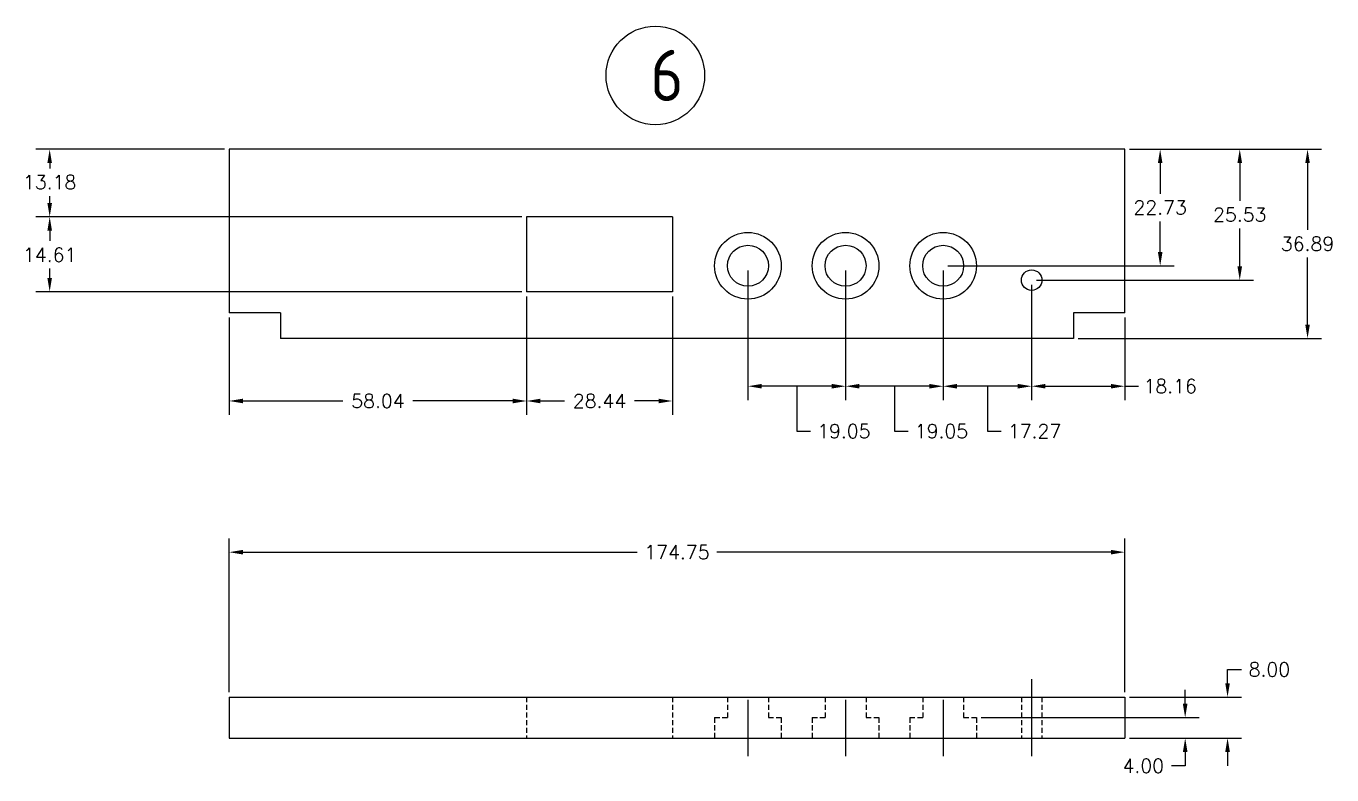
# Model space of a CAD drawing. Header units: millimetres. Extents: x -767 to 3290, y -266 to 762.
# Drawn here: x 104 to 358.8, y -152 to -5.9 of the extents above; entities that cross this region are included whole.
import ezdxf

# ---------------------------------------------------------------- set-up
doc = ezdxf.new("R2010")
doc.units = ezdxf.units.MM
doc.linetypes.add('CENTER2', pattern=[28.575, 19.05, -3.175, 3.175, -3.175])
doc.linetypes.add('DASHEDX2', pattern=[1.5, 1, -0.5])
for name, color, linetype in [('Dim', 1, 'Continuous'), ('Hidden', 3, 'DASHEDX2'), ('Layer1', 5, 'Continuous'), ('Wood', 7, 'Continuous')]:
    doc.layers.add(name, color=color, linetype=linetype)
doc.styles.add('ISO Proportional', font='isocp.shx')
doc.styles.get("Standard").update_dxf_attribs({"font": 'simplex.shx'})
doc.dimstyles.new('Copy of Standard', dxfattribs={"dimscale": 15, "dimtxt": 0.18, "dimasz": 0.18, "dimexe": 0.18, "dimexo": 0.0625, "dimgap": 0.09, "dimtad": 0, "dimtih": 1, "dimtoh": 1, "dimzin": 0, "dimdsep": 46, "dimtxsty": 'Standard', "dimcen": 0.09, "dimadec": 0, "dimazin": 0, "dimtfac": 1, "dimtofl": 0, "dimtmove": 0, "dimatfit": 2, "dimfxl": 1, "dimtolj": 1, "dimtzin": 0, "dimarcsym": 0})

# ---------------------------------------------------------------- blocks, each defined once
blk = doc.blocks.new('*D102')
at = {"layer": 'Defpoints', "color": 0, "transparency": 16777216}
for p in [(318.41, -29.95), (325.33, -29.95), (282.98, -52.68)]:
    blk.add_point(p, dxfattribs=at)
at = {"layer": 'Dim', "color": 0, "lineweight": -2, "transparency": 16777216}
for p, q in [((319.34, -29.95), (328.03, -29.95)), ((325.33, -32.65), (325.33, -38.61)), ((325.33, -49.98), (325.33, -44.01)), ((283.92, -52.68), (328.03, -52.68))]:
    blk.add_line(p, q, dxfattribs=at)
at = {"layer": 'Dim', "color": 0, "transparency": 16777216}
for points in [[(324.88, -32.65), (325.78, -32.65), (325.33, -29.95)], [(324.88, -49.98), (325.78, -49.98), (325.33, -52.68)]]:
    blk.add_solid(points, dxfattribs=at)
at = {"layer": 'Dim', "color": 0, "transparency": 16777216, "insert": (325.33, -41.31), "char_height": 2.7, "attachment_point": 5}
blk.add_mtext('\\A1;22.73', dxfattribs=at)
blk = doc.blocks.new('*D103')
at = {"layer": 'Defpoints', "color": 0, "transparency": 16777216}
for p in [(108.62, -29.95), (143.66, -29.95), (201.7, -43.13)]:
    blk.add_point(p, dxfattribs=at)
at = {"layer": 'Dim', "color": 0, "lineweight": -2, "transparency": 16777216}
for p, q in [((142.72, -29.95), (105.92, -29.95)), ((108.62, -32.65), (108.62, -33.67)), ((108.62, -40.43), (108.62, -39.07)), ((200.76, -43.13), (105.92, -43.13))]:
    blk.add_line(p, q, dxfattribs=at)
at = {"layer": 'Dim', "color": 0, "transparency": 16777216}
for points in [[(108.17, -32.65), (109.07, -32.65), (108.62, -29.95)], [(108.17, -40.43), (109.07, -40.43), (108.62, -43.13)]]:
    blk.add_solid(points, dxfattribs=at)
at = {"layer": 'Dim', "color": 0, "transparency": 16777216, "insert": (108.62, -36.37), "char_height": 2.7, "attachment_point": 5}
blk.add_mtext('\\A1;13.18', dxfattribs=at)
blk = doc.blocks.new('*D104')
at = {"layer": 'Defpoints', "color": 0, "transparency": 16777216}
for p in [(108.62, -43.13), (201.7, -43.13), (201.7, -57.74)]:
    blk.add_point(p, dxfattribs=at)
at = {"layer": 'Dim', "color": 0, "lineweight": -2, "transparency": 16777216}
for p, q in [((200.76, -43.13), (105.92, -43.13)), ((108.62, -45.83), (108.62, -47.83)), ((108.62, -55.04), (108.62, -53.23)), ((200.76, -57.74), (105.92, -57.74))]:
    blk.add_line(p, q, dxfattribs=at)
at = {"layer": 'Dim', "color": 0, "transparency": 16777216}
for points in [[(108.17, -45.83), (109.07, -45.83), (108.62, -43.13)], [(108.17, -55.04), (109.07, -55.04), (108.62, -57.74)]]:
    blk.add_solid(points, dxfattribs=at)
at = {"layer": 'Dim', "color": 0, "transparency": 16777216, "insert": (108.62, -50.53), "char_height": 2.7, "attachment_point": 5}
blk.add_mtext('\\A1;14.61', dxfattribs=at)
blk = doc.blocks.new('*D105')
at = {"layer": 'Defpoints', "color": 0, "transparency": 16777216}
for p in [(318.41, -29.95), (340.86, -29.95), (300.25, -55.48)]:
    blk.add_point(p, dxfattribs=at)
at = {"layer": 'Dim', "color": 0, "lineweight": -2, "transparency": 16777216}
for p, q in [((319.34, -29.95), (343.56, -29.95)), ((340.86, -32.65), (340.86, -40.01)), ((340.86, -52.78), (340.86, -45.41)), ((301.18, -55.48), (343.56, -55.48))]:
    blk.add_line(p, q, dxfattribs=at)
at = {"layer": 'Dim', "color": 0, "transparency": 16777216}
for points in [[(340.41, -32.65), (341.31, -32.65), (340.86, -29.95)], [(340.41, -52.78), (341.31, -52.78), (340.86, -55.48)]]:
    blk.add_solid(points, dxfattribs=at)
at = {"layer": 'Dim', "color": 0, "transparency": 16777216, "insert": (340.86, -42.71), "char_height": 2.7, "attachment_point": 5}
blk.add_mtext('\\A1;25.53', dxfattribs=at)
blk = doc.blocks.new('*D106')
at = {"layer": 'Defpoints', "color": 0, "transparency": 16777216}
for p in [(318.41, -136.84), (318.41, -144.84), (338.48, -144.84)]:
    blk.add_point(p, dxfattribs=at)
at = {"layer": 'Dim', "color": 0, "lineweight": -2, "transparency": 16777216}
for p, q in [((338.48, -134.14), (338.48, -131.44)), ((338.48, -131.44), (341.18, -131.44)), ((319.34, -136.84), (341.18, -136.84)), ((319.34, -144.84), (341.18, -144.84)), ((338.48, -147.54), (338.48, -150.24))]:
    blk.add_line(p, q, dxfattribs=at)
at = {"layer": 'Dim', "color": 0, "transparency": 16777216}
for points in [[(338.03, -134.14), (338.93, -134.14), (338.48, -136.84)], [(338.03, -147.54), (338.93, -147.54), (338.48, -144.84)]]:
    blk.add_solid(points, dxfattribs=at)
at = {"layer": 'Dim', "color": 0, "transparency": 16777216, "insert": (346.64, -131.44), "char_height": 2.7, "attachment_point": 5}
blk.add_mtext('\\A1;8.00', dxfattribs=at)
blk = doc.blocks.new('*U101')
at = {"layer": 'Hidden', "color": 0, "linetype": 'CENTER2', "transparency": 16777216}
blk.add_line((0, 5.5), (0, -5.5), dxfattribs=at)
blk = doc.blocks.new('*U98')
at = {"layer": 'Hidden', "color": 0, "linetype": 'CENTER2', "transparency": 16777216}
blk.add_line((0, 5.5), (0, -5.5), dxfattribs=at)
blk = doc.blocks.new('*U99')
at = {"layer": 'Hidden', "color": 0, "linetype": 'CENTER2', "transparency": 16777216}
blk.add_line((0, 5.5), (0, -5.5), dxfattribs=at)
blk = doc.blocks.new('*U100')
at = {"layer": 'Hidden', "color": 0, "linetype": 'CENTER2', "transparency": 16777216}
blk.add_line((0, 7.5), (0, -7.5), dxfattribs=at)
blk = doc.blocks.new('*D113')
at = {"layer": 'Defpoints', "color": 0, "transparency": 16777216}
for p in [(318.41, -108.56), (143.66, -136.84), (318.41, -136.84)]:
    blk.add_point(p, dxfattribs=at)
at = {"layer": 'Dim', "color": 0, "lineweight": -2, "transparency": 16777216}
for p, q in [((143.66, -135.9), (143.66, -105.86)), ((318.41, -135.9), (318.41, -105.86)), ((146.36, -108.56), (223.25, -108.56)), ((315.71, -108.56), (238.81, -108.56))]:
    blk.add_line(p, q, dxfattribs=at)
at = {"layer": 'Dim', "color": 0, "transparency": 16777216}
for points in [[(146.36, -108.11), (146.36, -109.01), (143.66, -108.56)], [(315.71, -108.11), (315.71, -109.01), (318.41, -108.56)]]:
    blk.add_solid(points, dxfattribs=at)
at = {"layer": 'Dim', "color": 0, "transparency": 16777216, "insert": (231.03, -108.56), "char_height": 2.7, "attachment_point": 5}
blk.add_mtext('\\A1;174.75', dxfattribs=at)
blk = doc.blocks.new('*D114')
at = {"layer": 'Defpoints', "color": 0, "transparency": 16777216}
for p in [(318.41, -29.95), (308.41, -66.84), (354.09, -66.84)]:
    blk.add_point(p, dxfattribs=at)
at = {"layer": 'Dim', "color": 0, "lineweight": -2, "transparency": 16777216}
for p, q in [((319.34, -29.95), (356.79, -29.95)), ((354.09, -32.65), (354.09, -45.69)), ((354.09, -64.14), (354.09, -51.09)), ((309.34, -66.84), (356.79, -66.84))]:
    blk.add_line(p, q, dxfattribs=at)
at = {"layer": 'Dim', "color": 0, "transparency": 16777216}
for points in [[(353.64, -32.65), (354.54, -32.65), (354.09, -29.95)], [(353.64, -64.14), (354.54, -64.14), (354.09, -66.84)]]:
    blk.add_solid(points, dxfattribs=at)
at = {"layer": 'Dim', "color": 0, "transparency": 16777216, "insert": (354.09, -48.39), "char_height": 2.7, "attachment_point": 5}
blk.add_mtext('\\A1;36.89', dxfattribs=at)
blk = doc.blocks.new('*D124')
at = {"layer": 'Defpoints', "color": 0, "transparency": 16777216}
for p in [(201.7, -57.74), (143.66, -61.84), (201.7, -79.06)]:
    blk.add_point(p, dxfattribs=at)
at = {"layer": 'Dim', "color": 0, "lineweight": -2, "transparency": 16777216}
for p, q in [((201.7, -58.67), (201.7, -81.76)), ((143.66, -62.78), (143.66, -81.76)), ((146.36, -79.06), (165.86, -79.06)), ((199, -79.06), (179.49, -79.06))]:
    blk.add_line(p, q, dxfattribs=at)
at = {"layer": 'Dim', "color": 0, "transparency": 16777216}
for points in [[(146.36, -78.61), (146.36, -79.51), (143.66, -79.06)], [(199, -78.61), (199, -79.51), (201.7, -79.06)]]:
    blk.add_solid(points, dxfattribs=at)
at = {"layer": 'Dim', "color": 0, "transparency": 16777216, "insert": (172.68, -79.06), "char_height": 2.7, "attachment_point": 5}
blk.add_mtext('\\A1;58.04', dxfattribs=at)
blk = doc.blocks.new('*D125')
at = {"layer": 'Defpoints', "color": 0, "transparency": 16777216}
for p in [(201.7, -57.74), (230.14, -57.74), (230.14, -79.06)]:
    blk.add_point(p, dxfattribs=at)
at = {"layer": 'Dim', "color": 0, "lineweight": -2, "transparency": 16777216}
for p, q in [((201.7, -58.67), (201.7, -81.76)), ((230.14, -58.67), (230.14, -81.76)), ((204.4, -79.06), (209.11, -79.06)), ((227.44, -79.06), (222.73, -79.06))]:
    blk.add_line(p, q, dxfattribs=at)
at = {"layer": 'Dim', "color": 0, "transparency": 16777216}
for points in [[(204.4, -78.61), (204.4, -79.51), (201.7, -79.06)], [(227.44, -78.61), (227.44, -79.51), (230.14, -79.06)]]:
    blk.add_solid(points, dxfattribs=at)
at = {"layer": 'Dim', "color": 0, "transparency": 16777216, "insert": (215.92, -79.06), "char_height": 2.7, "attachment_point": 5}
blk.add_mtext('\\A1;28.44', dxfattribs=at)
blk = doc.blocks.new('*D126')
at = {"layer": 'Defpoints', "color": 0, "transparency": 16777216}
for p in [(300.25, -55.48), (318.41, -61.84), (300.25, -76.18)]:
    blk.add_point(p, dxfattribs=at)
at = {"layer": 'Dim', "color": 0, "lineweight": -2, "transparency": 16777216}
for p, q in [((300.25, -56.41), (300.25, -78.88)), ((318.41, -62.78), (318.41, -78.88)), ((302.95, -76.18), (315.71, -76.18)), ((318.41, -76.18), (321.11, -76.18))]:
    blk.add_line(p, q, dxfattribs=at)
at = {"layer": 'Dim', "color": 0, "transparency": 16777216}
for points in [[(302.95, -75.73), (302.95, -76.63), (300.25, -76.18)], [(315.71, -75.73), (315.71, -76.63), (318.41, -76.18)]]:
    blk.add_solid(points, dxfattribs=at)
at = {"layer": 'Dim', "color": 0, "transparency": 16777216, "insert": (327.28, -76.18), "char_height": 2.7, "attachment_point": 5}
blk.add_mtext('\\A1;18.16', dxfattribs=at)
blk = doc.blocks.new('*D127')
at = {"layer": 'Defpoints', "color": 0, "transparency": 16777216}
for p in [(282.98, -52.68), (300.25, -55.48), (282.98, -76.18)]:
    blk.add_point(p, dxfattribs=at)
at = {"layer": 'Dim', "color": 0, "lineweight": -2, "transparency": 16777216}
for p, q in [((282.98, -53.62), (282.98, -78.88)), ((300.25, -56.41), (300.25, -78.88)), ((297.55, -76.18), (285.68, -76.18)), ((291.61, -76.18), (291.61, -84.96)), ((291.61, -84.96), (294.31, -84.96))]:
    blk.add_line(p, q, dxfattribs=at)
at = {"layer": 'Dim', "color": 0, "transparency": 16777216}
for points in [[(285.68, -75.73), (285.68, -76.63), (282.98, -76.18)], [(297.55, -75.73), (297.55, -76.63), (300.25, -76.18)]]:
    blk.add_solid(points, dxfattribs=at)
at = {"layer": 'Dim', "color": 0, "transparency": 16777216, "insert": (300.81, -84.96), "char_height": 2.7, "attachment_point": 5}
blk.add_mtext('\\A1;17.27', dxfattribs=at)
blk = doc.blocks.new('*D128')
at = {"layer": 'Defpoints', "color": 0, "transparency": 16777216}
for p in [(263.93, -52.68), (282.98, -52.68), (263.93, -76.18)]:
    blk.add_point(p, dxfattribs=at)
at = {"layer": 'Dim', "color": 0, "lineweight": -2, "transparency": 16777216}
for p, q in [((263.93, -53.62), (263.93, -78.88)), ((282.98, -53.62), (282.98, -78.88)), ((280.28, -76.18), (266.63, -76.18)), ((273.46, -76.18), (273.46, -84.96)), ((273.46, -84.96), (276.16, -84.96))]:
    blk.add_line(p, q, dxfattribs=at)
at = {"layer": 'Dim', "color": 0, "transparency": 16777216}
for points in [[(266.63, -75.73), (266.63, -76.63), (263.93, -76.18)], [(280.28, -75.73), (280.28, -76.63), (282.98, -76.18)]]:
    blk.add_solid(points, dxfattribs=at)
at = {"layer": 'Dim', "color": 0, "transparency": 16777216, "insert": (282.65, -84.96), "char_height": 2.7, "attachment_point": 5}
blk.add_mtext('\\A1;19.05', dxfattribs=at)
blk = doc.blocks.new('*D129')
at = {"layer": 'Defpoints', "color": 0, "transparency": 16777216}
for p in [(244.88, -52.68), (263.93, -52.68), (244.88, -76.18)]:
    blk.add_point(p, dxfattribs=at)
at = {"layer": 'Dim', "color": 0, "lineweight": -2, "transparency": 16777216}
for p, q in [((244.88, -53.62), (244.88, -78.88)), ((263.93, -53.62), (263.93, -78.88)), ((261.23, -76.18), (247.58, -76.18)), ((254.41, -76.18), (254.41, -84.96)), ((254.41, -84.96), (257.11, -84.96))]:
    blk.add_line(p, q, dxfattribs=at)
at = {"layer": 'Dim', "color": 0, "transparency": 16777216}
for points in [[(247.58, -75.73), (247.58, -76.63), (244.88, -76.18)], [(261.23, -75.73), (261.23, -76.63), (263.93, -76.18)]]:
    blk.add_solid(points, dxfattribs=at)
at = {"layer": 'Dim', "color": 0, "transparency": 16777216, "insert": (263.6, -84.96), "char_height": 2.7, "attachment_point": 5}
blk.add_mtext('\\A1;19.05', dxfattribs=at)
blk = doc.blocks.new('*D130')
at = {"layer": 'Defpoints', "color": 0, "transparency": 16777216}
for p in [(289.48, -140.84), (318.41, -144.84), (330.21, -144.84)]:
    blk.add_point(p, dxfattribs=at)
at = {"layer": 'Dim', "color": 0, "lineweight": -2, "transparency": 16777216}
for p, q in [((330.21, -138.14), (330.21, -135.44)), ((290.42, -140.84), (332.91, -140.84)), ((319.34, -144.84), (332.91, -144.84)), ((330.21, -147.54), (330.21, -150.24)), ((330.21, -150.24), (327.51, -150.24))]:
    blk.add_line(p, q, dxfattribs=at)
at = {"layer": 'Dim', "color": 0, "transparency": 16777216}
for points in [[(329.76, -138.14), (330.66, -138.14), (330.21, -140.84)], [(329.76, -147.54), (330.66, -147.54), (330.21, -144.84)]]:
    blk.add_solid(points, dxfattribs=at)
at = {"layer": 'Dim', "color": 0, "transparency": 16777216, "insert": (322.04, -150.24), "char_height": 2.7, "attachment_point": 5}
blk.add_mtext('\\A1;4.00', dxfattribs=at)

msp = doc.modelspace()

# ---------------------------------------------------------------- linework, layer by layer
at = {"layer": 'Hidden'}
for p, q in [((201.698, -136.839), (201.698, -144.839)), ((230.142, -136.839), (230.142, -144.839)), ((240.881, -136.839), (240.881, -140.839)), ((248.881, -136.839), (248.881, -140.839)), ((259.931, -136.839), (259.931, -140.839)), ((267.931, -136.839), (267.931, -140.839)), ((278.981, -136.839), (278.981, -140.839)), ((286.981, -136.839), (286.981, -140.839)), ((298.246, -136.839), (298.246, -144.839)), ((302.246, -136.839), (302.246, -144.839)), ((238.381, -140.839), (240.881, -140.839)), ((238.381, -140.839), (238.381, -144.839)), ((248.881, -140.839), (251.381, -140.839)), ((251.381, -140.839), (251.381, -144.839)), ((257.431, -140.839), (259.931, -140.839)), ((257.431, -140.839), (257.431, -144.839)), ((267.931, -140.839), (270.431, -140.839)), ((270.431, -140.839), (270.431, -144.839)), ((276.481, -140.839), (278.981, -140.839)), ((276.481, -140.839), (276.481, -144.839)), ((286.981, -140.839), (289.481, -140.839)), ((289.481, -140.839), (289.481, -144.839))]:
    msp.add_line(p, q, dxfattribs=at)
at = {"layer": 'Layer1'}
msp.add_circle((226.817, -15.537), 9.618, dxfattribs=at)
at = {"layer": 'Wood'}
for p, q in [((318.406, -29.947), (143.656, -29.947)), ((143.656, -29.947), (143.656, -61.839)), ((318.406, -61.839), (318.406, -29.947)), ((230.142, -43.125), (201.698, -43.125)), ((201.698, -43.125), (201.698, -57.737)), ((230.142, -43.125), (230.142, -57.737)), ((230.142, -57.737), (201.698, -57.737)), ((153.656, -61.839), (143.656, -61.839)), ((153.656, -61.839), (153.656, -66.839)), ((318.406, -61.839), (308.406, -61.839)), ((308.406, -61.839), (308.406, -66.839)), ((308.406, -66.839), (153.656, -66.839)), ((143.656, -136.839), (318.406, -136.839)), ((143.656, -136.839), (143.656, -144.839)), ((318.406, -136.839), (318.406, -144.839)), ((143.656, -144.839), (318.406, -144.839))]:
    msp.add_line(p, q, dxfattribs=at)
for centre, radius in [((244.881, -52.679), 6.5), ((263.931, -52.679), 6.5), ((282.981, -52.679), 6.5), ((244.881, -52.679), 4), ((263.931, -52.679), 4), ((282.981, -52.679), 4), ((300.246, -55.477), 2)]:
    msp.add_circle(centre, radius, dxfattribs=at)

# ---------------------------------------------------------------- block references
at = {"layer": 'Hidden', "linetype": 'CENTER2'}
for name, p in [('*U100', (300.246, -140.839)), ('*U101', (244.881, -142.839)), ('*U98', (263.931, -142.839)), ('*U99', (282.981, -142.839))]:
    msp.add_blockref(name, p, dxfattribs=at)

# ---------------------------------------------------------------- texts
at = {"layer": 'Layer1', "insert": (225.817, -10.537), "char_height": 10, "attachment_point": 1, "style": 'ISO Proportional'}
msp.add_mtext_dynamic_manual_height_columns('6', width=25.64739, gutter_width=12.5, heights=[0], dxfattribs=at)

# ---------------------------------------------------------------- dimensions: what is measured, and where the dimension line sits
at = {"layer": 'Dim'}
for base, p1, p2, picture, middle in [((108.622, -29.947), (201.698, -43.125), (143.656, -29.947), '*D103', (108.622, -36.373)), ((325.333, -29.947), (282.981, -52.679), (318.406, -29.947), '*D102', (325.333, -41.313)), ((340.858, -29.947), (300.246, -55.477), (318.406, -29.947), '*D105', (340.858, -42.712)), ((108.622, -43.125), (201.698, -57.737), (201.698, -43.125), '*D104', (108.622, -50.526)), ((338.479, -144.839), (318.406, -136.839), (318.406, -144.839), '*D106', (346.643, -131.439))]:
    dim = msp.add_linear_dim(base=base, p1=p1, p2=p2, angle=90, dimstyle='Copy of Standard', dxfattribs=at)
    dim.commit()
    dim.dimension.update_dxf_attribs({"geometry": picture, "text_midpoint": middle, "dimtype": 160})
for base, p1, p2, picture, middle in [((354.094, -66.839), (318.406, -29.947), (308.406, -66.839), '*D114', (354.094, -48.393)), ((330.209, -144.839), (289.481, -140.839), (318.406, -144.839), '*D130', (322.044, -150.239))]:
    dim = msp.add_linear_dim(base=base, p1=p1, p2=p2, angle=90, dimstyle='Copy of Standard', dxfattribs=at)
    dim.commit()
    dim.dimension.update_dxf_attribs({"geometry": picture, "text_midpoint": middle})
for base, p1, p2, picture, middle in [((244.881, -76.181), (263.931, -52.679), (244.881, -52.679), '*D129', (258.456, -84.956)), ((263.931, -76.181), (282.981, -52.679), (263.931, -52.679), '*D128', (277.506, -84.956)), ((282.981097436, -76.180936743), (300.246097436, -55.4771556), (282.981097436, -52.6791556), '*D127', (295.663597436, -84.955936743)), ((230.142, -79.055), (201.698, -57.737), (230.142, -57.737), '*D125', (215.92, -79.055))]:
    dim = msp.add_linear_dim(base=base, p1=p1, p2=p2, dimstyle='Copy of Standard', override={"dimtmove": 1}, dxfattribs=at)
    dim.commit()
    dim.dimension.update_dxf_attribs({"geometry": picture, "text_midpoint": middle})
dim = msp.add_linear_dim(base=(300.246, -76.181), p1=(318.406, -61.839), p2=(300.246, -55.477), dimstyle='Copy of Standard', dxfattribs=at)
dim.commit()
dim.dimension.update_dxf_attribs({"geometry": '*D126', "text_midpoint": (327.278, -76.181), "dimtype": 160})
for base, p1, p2, picture, middle in [((201.698, -79.055), (143.656, -61.839), (201.698, -57.737), '*D124', (172.677, -79.055)), ((318.406, -108.564), (143.656, -136.839), (318.406, -136.839), '*D113', (231.031, -108.564))]:
    dim = msp.add_linear_dim(base=base, p1=p1, p2=p2, dimstyle='Copy of Standard', dxfattribs=at)
    dim.commit()
    dim.dimension.update_dxf_attribs({"geometry": picture, "text_midpoint": middle})

doc.saveas('drawing.dxf')
